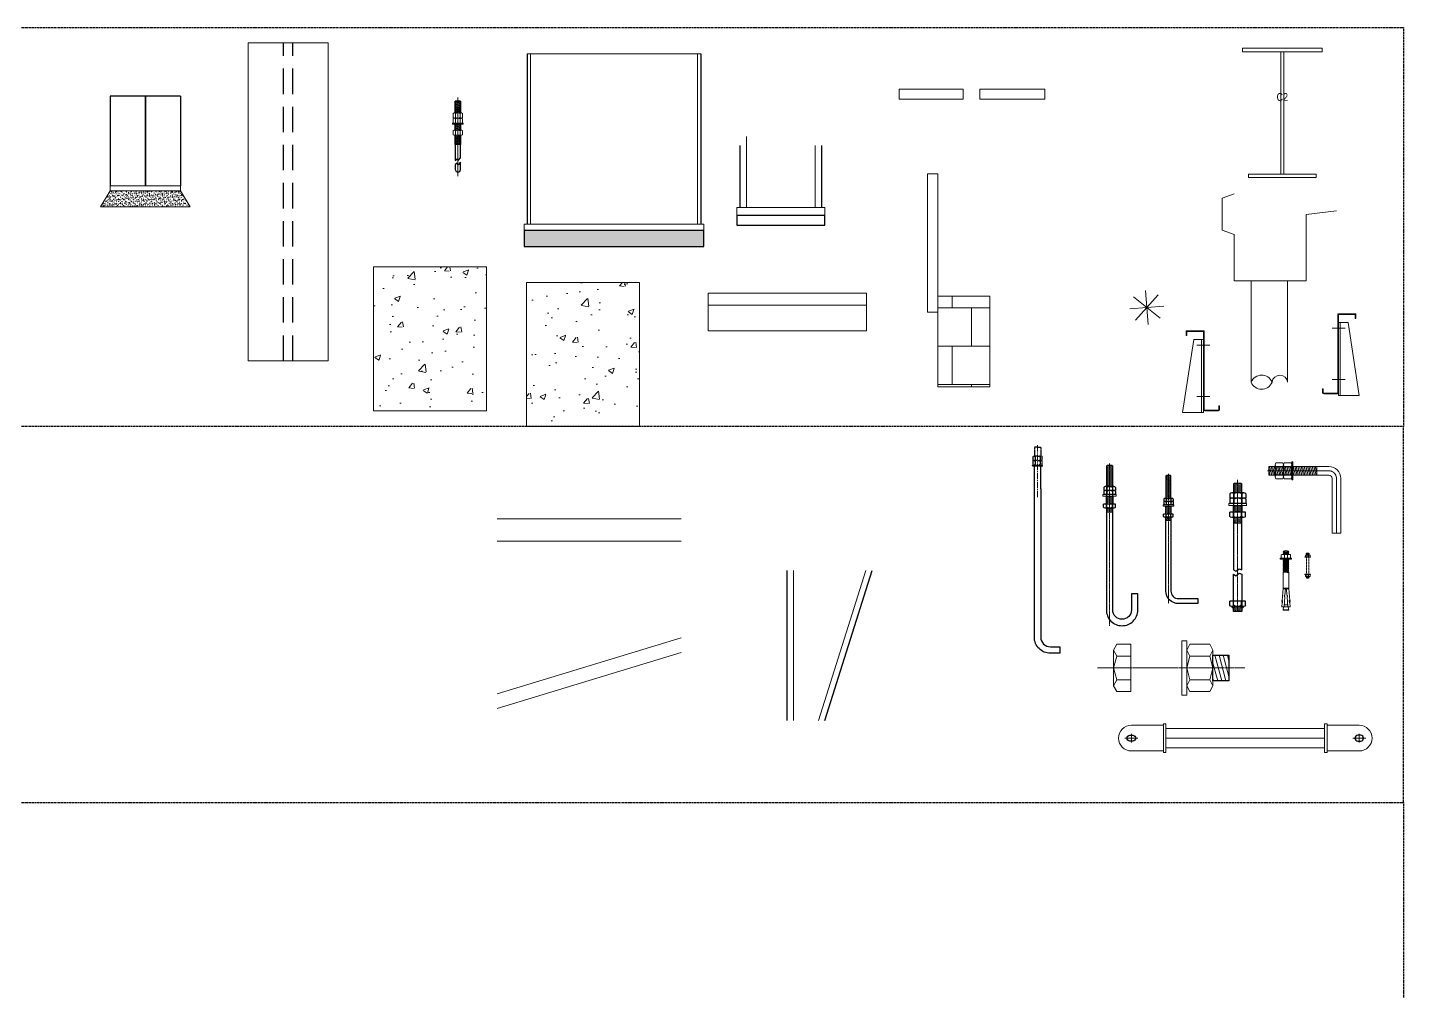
# Model space of a CAD drawing. Header units: millimetres. Extents: x -10603 to 59139, y 0 to 25238.
# Drawn here: x 49455 to 53754, y 16554 to 19565 of the extents above; entities that cross this region are included whole.
import ezdxf
from ezdxf.enums import TextEntityAlignment as Align

# ---------------------------------------------------------------- set-up
doc = ezdxf.new("R2010")
doc.units = ezdxf.units.MM
doc.set_wipeout_variables(frame=1)
for name, pattern in [('BEAM HIDEN_DBIM', [4.7625, 3.175, -1.5875]), ('CENTER', [2, 1.25, -0.25, 0.25, -0.25]), ('CENTER2', [28.575, 19.05, -3.175, 3.175, -3.175]), ('DASHDOT2_DBIM', [12.7, 6.35, -3.175, 0, -3.175]), ('HIDDEN', [0.375, 0.25, -0.125]), ('HIDDEN2', [0.1875, 0.125, -0.0625]), ('HIDDEN_DBIM', [2.3807, 1.587, -0.7937])]:
    doc.linetypes.add(name, pattern=pattern)
doc.layers.get('Defpoints').update_dxf_attribs({"color": 1})
for name, color, linetype, lineweight in [('COLUMN-BMB', 1, 'Continuous', 20), ('DCE_Beam', 2, 'BEAM HIDEN_DBIM', 25), ('DCE_Hatch', 8, 'Continuous', 13), ('DCE_net thay', 4, 'Continuous', 20), ('DCE_NetThay', 7, 'Continuous', 18), ('DCE_Plate', 150, 'Continuous', 9), ('DCE_Purlin', 2, 'Continuous', 9), ('DCE_STEEL PL', 150, 'Continuous', 9), ('DCE_Tole', 6, 'Continuous', 15), ('DCE_Truc', 8, 'DASHDOT2_DBIM', 13), ('DCE_Web', 2, 'Continuous', 20), ('DIM-BMB', 7, 'Continuous', 9), ('DIM-LAYER', 7, 'Continuous', 9), ('GRIDLINE-BMB', 251, 'CENTER', 5), ('GRIDLINE-LAYER', 251, 'CENTER', 5), ('HATCH-BMB', 8, 'Continuous', 5), ('kata_dim', 8, 'Continuous', 5), ('kata_grid', 8, 'CENTER', 5), ('kata_net manh', 8, 'Continuous', 5), ('kata_net manh_red', 1, 'Continuous', 5), ('kata_net manh_white', 7, 'Continuous', 5), ('kata_net thay_white', 7, 'Continuous', 20), ('S-Bolt', 1, 'Continuous', 9), ('STEEL PL-BMB', 150, 'Continuous', 9)]:
    doc.layers.add(name, color=color, linetype=linetype, lineweight=lineweight)
doc.layers.add('DCE_Flange', color=4, linetype='Continuous')
doc.layers.add('DCE_NetKhuat', color=8, linetype='HIDDEN_DBIM')
doc.layers.add('HATCH-LAYER', color=7, linetype='Continuous', lineweight=5, true_color=0x5c5c5c)
doc.styles.add('Dce_Text', font='arial.ttf', dxfattribs={"width": 0.8})
doc.styles.get("Standard").update_dxf_attribs({"font": 'arial.ttf'})
pattern_1 = [(50, (-266446.12, -1804417.96), (182.184669, -15.939086), [19.05, -209.55]), (355, (-266446.12, -1804417.96), (-35.243421, 191.056845), [15.24, -167.640584]), (100.451445, (-266430.94, -1804419.3), (146.941247, 175.117752), [16.190009, -178.090245]), (46.1842, (-266446.12, -1804367.16), (271.07904, -42.042328), [28.575, -314.325]), (96.635558, (-266423.53, -1804370.67), (237.404134, 247.426125), [24.285023, -267.13561]), (351.184151, (-266446.12, -1804367.16), (237.404134, 247.426125), [22.859967, -251.45973]), (21, (-266420.72, -1804379.86), (151.614391, -102.265198), [19.05, -209.55]), (326, (-266420.72, -1804379.86), (61.802028, 184.187966), [15.24, -167.64]), (71.451445, (-266408.08, -1804388.39), (213.41642, 81.922769), [16.190009, -178.089938]), (37.5, (-266446.12, -1804417.965), (3.0886033, 84.5550389), [0, -165.608, 0, -170.18, 0, -168.275]), (7.5, (-266446.12, -1804417.965), (66.8196625, 100.180575), [0, -97.028, 0, -161.798, 0, -64.135]), (327.5, (-266502.76, -1804417.965), (135.5905952, -5.728744), [0, -63.5, 0, -198.12, 0, -262.89]), (317.5, (-266528.16, -1804417.96), (148.129181, 25.426491), [0, -82.55, 0, -131.572, 0, -186.69])]
pattern_2 = [(195, (-2.956, 0), (7.7646, -28.9778), [])]
pattern_3 = [(195, (-2000.814, -2e-13), (7.76457, -28.97777), [])]

# ---------------------------------------------------------------- blocks, each defined once
blk = doc.blocks.new('*U119')
at = {"layer": 'HATCH-BMB'}
h = blk.add_hatch(dxfattribs=at)
h.set_pattern_fill('AR-SAND', color=256, scale=5)
h.set_pattern_definition([(37.5, (-134, 20), (-0.31497, 9.63412), [0, -7.6, 0, -8.5, 0, -8.125]), (7.5, (-134, 20), (8.8489, 14.11073), [0, -4.1, 0, -6.85, 0, -2.625]), (327.5, (-140.15, 20), (15.57071, 0.0283), [0, -2.5, 0, -9, 0, -11.75]), (317.5, (-140.15, 20), (15.03063, 4.38838), [0, -1.25, 0, -5.9, 0, -6.75])])
h.paths.add_polyline_path([(-281, 50), (-281, 0), (281, 0), (281, 50)])
blk.add_lwpolyline([(-281, 50), (-281, 0), (281, 0), (281, 50)], close=True)
at = {"layer": 'DCE_Flange'}
for p, q in [((-271, 601.2), (-271, 70)), ((271, 601.2), (271, 70))]:
    blk.add_line(p, q, dxfattribs=at)
at = {"layer": 'DCE_Plate'}
blk.add_lwpolyline([(-281, 70), (281, 70), (281, 50), (-281, 50)], close=True, dxfattribs=at)
at = {"layer": 'DCE_Web', "ltscale": 1000}
for p, q in [((-261, 601.2), (-261, 70)), ((261, 601.2), (261, 70))]:
    blk.add_line(p, q, dxfattribs=at)
at = {"layer": 'GRIDLINE-BMB', "color": 3, "linetype": 'CENTER2', "ltscale": 1500, "transparency": 33554610}
blk.add_line((-271, 601.2), (271, 601.2), dxfattribs=at)
blk = doc.blocks.new('*U117')
at = {"layer": 'DCE_Flange'}
for p, q in [((0, 0), (0, 468.5)), ((117.9, 0), (265.7, 468.5))]:
    blk.add_line(p, q, dxfattribs=at)
at = {"layer": 'DCE_Web'}
for p, q in [((20, 0), (20, 468.5)), ((97.9, 0), (245.7, 468.5))]:
    blk.add_line(p, q, dxfattribs=at)
blk = doc.blocks.new('*U87')
at = {"layer": 'DCE_NetThay'}
for p, q in [((-172, -206.6), (-172, -523.6)), ((-58, -206.6), (-58, -523.6))]:
    blk.add_line(p, q, dxfattribs=at)
blk.add_lwpolyline([(-225, 64.7), (-262.2, 51.1), (-262.2, -48.5), (-225, -62.1), (-225, -206.6), (0, -206.6), (0, 0), (94.6, 11.2)], dxfattribs=at)
for centre, radius, start, end in [((-139.1, -537.1), 35.5, 23.2577, 157.6171), ((-82.3, -526.5), 24.5, 6.9535, 171.8652), ((-139.1, -510), 35.5, 202.3829, 336.7423)]:
    blk.add_arc(centre, radius, start, end, dxfattribs=at)
blk = doc.blocks.new('*U120')
blk.add_lwpolyline([(-137.6, 30), (-137.6, 0), (137.6, 0), (137.6, 30)], close=True)
at = {"layer": 'DCE_Flange'}
for p, q in [((-127.6, 249.5), (-127.6, 55)), ((127.6, 249.5), (127.6, 55))]:
    blk.add_line(p, q, dxfattribs=at)
at = {"layer": 'DCE_Plate'}
blk.add_lwpolyline([(-137.6, 55), (137.6, 55), (137.6, 30), (-137.6, 30)], close=True, dxfattribs=at)
at = {"layer": 'DCE_Web', "ltscale": 1000}
for p, q in [((-107.4, 277), (-107.4, 55)), ((107.4, 249.5), (107.4, 55))]:
    blk.add_line(p, q, dxfattribs=at)
blk = doc.blocks.new('*U94')
at = {"layer": 'DCE_NetKhuat', "color": 7, "ltscale": 50}
for p, q in [((-14.5, 0), (-14.5, 992.8)), ((14.5, 0), (14.5, 992.8))]:
    blk.add_line(p, q, dxfattribs=at)
at = {"layer": 'DCE_NetThay', "color": 4}
blk.add_lwpolyline([(-125, 0), (125, 0), (125, 992.8), (-125, 992.8)], close=True, dxfattribs=at)
blk = doc.blocks.new('*U103')
at = {"layer": 'HATCH-BMB', "true_color": 0x262626}
h = blk.add_hatch(dxfattribs=at)
h.set_pattern_fill('AR-SAND', color=250, scale=5)
h.set_pattern_definition([(37.5, (-134.014, 20), (-0.31497, 9.63412), [0, -7.6, 0, -8.5, 0, -8.125]), (7.5, (-134.014, 20), (8.8489, 14.11073), [0, -4.1, 0, -6.85, 0, -2.625]), (327.5, (-140.164, 20), (15.5707, 0.0283), [0, -2.5, 0, -9, 0, -11.75]), (317.5, (-140.164, 20), (15.03063, 4.3884), [0, -1.25, 0, -5.9, 0, -6.75])])
h.paths.add_polyline_path([(-110, 50), (-140, 0), (140, 0), (110, 50)])
blk.add_lwpolyline([(-110, 50), (-140, 0), (140, 0), (110, 50)], close=True)
at = {"layer": 'DCE_Flange'}
for p, q in [((-110, 345.6), (-110, 66)), ((110, 345.6), (-110, 345.6)), ((110, 345.6), (110, 66))]:
    blk.add_line(p, q, dxfattribs=at)
at = {"layer": 'DCE_Plate'}
blk.add_lwpolyline([(-110, 66), (110, 66), (110, 50), (-110, 50)], close=True, dxfattribs=at)
at = {"layer": 'HATCH-BMB', "linetype": 'HIDDEN', "ltscale": 200, "const_width": 5}
blk.add_lwpolyline([(0, 66), (0, 345.6)], dxfattribs=at)
blk = doc.blocks.new('Dce_giangxago')
at = {"layer": 'kata_net manh_red'}
for p, q in [((6.3, -74), (-6.3, 74)), ((-74, -6.3), (74, 6.3)), ((58.1, -46.2), (-58.1, 46.2)), ((50.2, 54.7), (-50.2, -54.7))]:
    blk.add_line(p, q, dxfattribs=at)
blk = doc.blocks.new('*U122')
at = {"layer": 'DCE_NetThay', "color": 5}
blk.add_lwpolyline([(-247.7, 80.1), (247.7, 80.1), (247.7, 118), (-247.7, 118)], close=True, dxfattribs=at)
at = {"layer": 'DCE_NetThay'}
blk.add_lwpolyline([(-247.7, 0), (247.7, 0), (247.7, 80.1), (-247.7, 80.1)], close=True, dxfattribs=at)
blk = doc.blocks.new('*U124')
at = {"layer": 'kata_net manh'}
h = blk.add_hatch(dxfattribs=at)
h.set_pattern_fill('AR-B88', color=256, scale=15)
h.set_pattern_definition([(0, (-799176.26, 946049.17), (0, 120), []), (90, (-799176.264, 946049.17), (-60, 120), [120, -120])])
h.paths.add_polyline_path([(0, 0), (162.7, 0), (162.7, 282.8), (0, 282.8)])
at = {"layer": 'DCE_Tole'}
blk.add_lwpolyline([(-32, 232.8), (0, 232.8), (0, 664.5), (-32, 664.5)], close=True, dxfattribs=at)
at = {"layer": 'kata_net thay_white'}
blk.add_lwpolyline([(0, 0), (162.7, 0), (162.7, 282.8), (0, 282.8)], close=True, dxfattribs=at)
blk = doc.blocks.new('*U105')
at = {"layer": 'DCE_NetThay', "color": 4}
for p, q in [((-417.5, 0), (-417.5, 575)), ((0, 0), (175.2, 575))]:
    blk.add_line(p, q, dxfattribs=at)
at = {"layer": 'DCE_NetThay', "color": 2}
for p, q in [((-347.3, 0), (-347.3, 575)), ((-45.7, 0), (129.5, 575))]:
    blk.add_line(p, q, dxfattribs=at)
blk = doc.blocks.new('*U85')
at = {"layer": 'DIM-BMB', "linetype": 'Continuous', "lineweight": 0}
for p, q in [((-14.78, 14.4), (-11.085, 16.4)), ((-14.78, 2), (-11.085, 0)), ((-11.085, 16.4), (-7.39, 14.4)), ((-11.085, 0), (-7.39, 2)), ((-7.39, 14.4), (0, 16.4)), ((-7.39, 2), (0, 0)), ((7.39, 14.4), (0, 16.4)), ((7.39, 2), (0, 0)), ((11.085, 16.4), (7.39, 14.4)), ((11.085, 0), (7.39, 2)), ((14.78, 14.4), (11.085, 16.4)), ((14.78, 2), (11.085, 0))]:
    blk.add_line(p, q, dxfattribs=at)
for points in [[(-14.78, 2), (-14.78, 14.4)], [(-11.085, 16.4), (11.085, 16.4)], [(-7.39, 14.4), (-7.39, 2)], [(7.39, 14.4), (7.39, 2)], [(14.78, 2), (14.78, 14.4)], [(-11.085, 0), (11.085, 0)]]:
    blk.add_lwpolyline(points, dxfattribs=at)
blk = doc.blocks.new('*U95')
at = {"layer": 'DIM-BMB', "transparency": 33554539}
h = blk.add_hatch(dxfattribs=at)
h.set_pattern_fill('ANSI31', color=256, scale=20, angle=330)
h.set_pattern_definition([(15, (3844.3302, -6630.7117), (-0.6470476, 2.4148146), [])])
h.paths.add_polyline_path([(-8, 90), (8, 90), (8, -45), (-8, -45)])
for points in [[(-8, 90), (8, 90), (8, -45), (-8, -45)], [(-8, 90), (-8, -94.6), (-2.3, -89.8), (1.1, -95), (8, -87.1), (8, 90)], [(-5.7, -129), (0, -131.3), (5.7, -129), (8, -123.3), (8, -100.4), (1.1, -108.2), (-2.3, -103.1), (-8, -107.9), (-8, -123.3)]]:
    blk.add_lwpolyline(points, close=True)
blk.add_wipeout([(-11.1, -16.4), (11.1, -16.4), (14.8, -14.4), (14.8, -2), (11.1, 0), (-11.1, 0), (-14.8, -2), (-14.8, -14.4)])
blk.add_wipeout([(-17, 18), (17, 18), (17, 21.1), (11.1, 21.1), (14.8, 23.1), (14.8, 35.5), (11.1, 37.5), (14.8, 39.5), (14.8, 51.9), (11.1, 53.9), (-11.1, 53.9), (-14.8, 51.9), (-14.8, 39.5), (-11.1, 37.5), (-14.8, 35.5), (-14.8, 23.1), (-11.1, 21.1), (-17, 21.1)])
at = {"layer": 'DIM-BMB', "linetype": 'Continuous', "lineweight": 0}
blk.add_lwpolyline([(-17, 18), (17, 18), (17, 21.1), (-17, 21.1)], close=True, dxfattribs=at)
at = {"layer": 'GRIDLINE-BMB', "linetype": 'CENTER'}
blk.add_line((0, -143.8), (0, 101.5), dxfattribs=at)
at = {"layer": 'DIM-BMB', "color": 6}
for p in [(0, 37.5), (0, 21.1)]:
    blk.add_blockref('*U85', p, dxfattribs=at)
at = {"layer": 'DIM-BMB', "color": 6, "xscale": -1, "rotation": 180}
blk.add_blockref('*U85', (0, 0), dxfattribs=at)
blk = doc.blocks.new('*U115')
at = {"layer": 'DCE_Hatch'}
h = blk.add_hatch(dxfattribs=at)
h.set_pattern_fill('AR-CONC', color=0)
h.set_pattern_definition(pattern_1)
h.paths.add_polyline_path([(176.5, 450), (176.5, 0), (-176.5, 0), (-176.5, 450)])
at = {"color": 6}
blk.add_lwpolyline([(176.5, 450), (176.5, 0), (-176.5, 0), (-176.5, 450)], close=True, dxfattribs=at)
blk = doc.blocks.new('*U113')
at = {"layer": 'DCE_Hatch'}
h = blk.add_hatch(dxfattribs=at)
h.set_pattern_fill('AR-CONC', color=0)
h.set_pattern_definition(pattern_1)
h.paths.add_polyline_path([(176.5, 450), (176.5, 0), (-176.5, 0), (-176.5, 450)])
at = {"color": 8}
blk.add_lwpolyline([(176.5, 450), (176.5, 0), (-176.5, 0), (-176.5, 450)], close=True, dxfattribs=at)
blk = doc.blocks.new('*U100')
at = {"layer": 'DCE_Tole', "color": 0}
blk.add_lwpolyline([(-100, 0), (100, 0), (100, 32), (-100, 32)], close=True, dxfattribs=at)
blk = doc.blocks.new('*U101')
at = {"layer": 'DCE_Tole', "color": 0}
blk.add_lwpolyline([(0, 0), (203.5, 0), (203.5, 32), (0, 32)], close=True, dxfattribs=at)
blk = doc.blocks.new('Dce_BracingPipe1')
for points in [[(4.5, -9), (-4.5, -9, -1), (-4.5, 9), (4.5, 9, -1)], [(707.4, -9), (716.4, -9, 1), (716.4, 9), (707.4, 9, 1)]]:
    blk.add_lwpolyline(points, format="xyb", close=True)
at = {"layer": 'DCE_STEEL PL'}
for points in [[(108, -45), (100, -45), (100, 45), (108, 45)], [(603.9, -45), (611.9, -45), (611.9, 45), (603.9, 45)], [(108, -30), (603.9, -30), (603.9, 30), (108, 30)]]:
    blk.add_lwpolyline(points, close=True, dxfattribs=at)
for points in [[(0, 40), (100, 40), (100, -40), (0, -40)], [(711.9, 40), (611.9, 40), (611.9, -40), (711.9, -40)]]:
    blk.add_lwpolyline(points, dxfattribs=at)
for centre, start, end in [((0, 0), 90, 270), ((711.9, 0), 270, 90)]:
    blk.add_arc(centre, 40, start, end, dxfattribs=at)
at = {"layer": 'GRIDLINE-BMB', "ltscale": 500}
blk.add_lwpolyline([(108, 0), (603.9, 0)], dxfattribs=at)
at = {"layer": 'HATCH-BMB'}
for points in [[(20.2, 0), (-20.2, 0)], [(0, 13.5), (0, -13.5)], [(691.6, 0), (732.1, 0)], [(711.9, 13.5), (711.9, -13.5)]]:
    blk.add_lwpolyline(points, dxfattribs=at)
blk = doc.blocks.new('*U172')
at = {"layer": 'DCE_Purlin'}
blk.add_lwpolyline([(0, 4), (0, 4, -0.414214), (-4, 0), (-46, 0, -0.414214), (-50, 4), (-50, 15), (-48, 15), (-48, 4, 0.414214), (-46, 2), (-4, 2, 0.414214), (-2, 4), (-2, 248, -0.414214), (0, 250), (52, 250, -0.414214), (54, 248), (54, 235), (52, 235), (52, 246, 0.414214), (50, 248), (2, 248, 0.414214), (0, 246), (0, 4)], format="xyb", dxfattribs=at)
at = {"layer": 'DCE_Purlin', "color": 150}
blk.add_lwpolyline([(0, 222.5), (30, 222.5), (65, -5), (0, -5)], close=True, dxfattribs=at)
blk.add_lwpolyline([(5.6, 222.5), (5.6, -5)], dxfattribs=at)
at = {"layer": 'DCE_Purlin', "color": 8, "linetype": 'CENTER2', "ltscale": 10}
for points in [[(-20, 205), (20.6, 205)], [(-19.9, 45), (20.6, 45)]]:
    blk.add_lwpolyline(points, dxfattribs=at)
blk = doc.blocks.new('*U173')
at = {"layer": 'DCE_Purlin', "color": 150}
blk.add_lwpolyline([(0, 222.5), (-30, 222.5), (-65, -5), (0, -5)], close=True, dxfattribs=at)
at = {"layer": 'DCE_Purlin'}
blk.add_lwpolyline([(0, 4), (0, 4, 0.414214), (4, 0), (46, 0, 0.414214), (50, 4), (50, 15), (48, 15), (48, 4, -0.414214), (46, 2), (4, 2, -0.414214), (2, 4), (2, 248, 0.414214), (0, 250), (-52, 250, 0.414214), (-54, 248), (-54, 235), (-52, 235), (-52, 246, -0.414214), (-50, 248), (-2, 248, -0.414214), (0, 246), (0, 4)], format="xyb", dxfattribs=at)
at = {"layer": 'DCE_Purlin', "color": 150}
blk.add_lwpolyline([(-5.6, 222.5), (-5.6, -5)], dxfattribs=at)
at = {"layer": 'DCE_Purlin', "color": 8, "linetype": 'CENTER2', "ltscale": 10}
for points in [[(20, 205), (-20.6, 205)], [(19.9, 45), (-20.6, 45)]]:
    blk.add_lwpolyline(points, dxfattribs=at)
blk = doc.blocks.new('*U176')
at = {"layer": 'COLUMN-BMB', "color": 0, "linetype": 'ByBlock', "ltscale": 500}
for points in [[(-124, 190), (124, 190), (124, 202), (-124, 202)], [(-5, -192), (5, -192), (5, 190), (-5, 190)], [(106, -192), (-106, -192), (-106, -202), (106, -202)]]:
    blk.add_lwpolyline(points, close=True, dxfattribs=at)
at = {"style": 'Dce_Text', "width": 0.8, "flags": 1}
for tag, p in [('HVat', (-123.4, 200.8)), ('L', (-122.4, 200.7))]:
    blk.add_attdef(tag, p, '', height=0.25, dxfattribs=at)
at = {"style": 'Dce_Text', "width": 0.8}
blk.add_attdef('TENCOT', text='', height=25, dxfattribs=at).set_placement((0, 49.1), align=Align.MIDDLE_CENTER)
blk = doc.blocks.new('*U231')
h = blk.add_hatch(color=256)
h.dxf.hatch_style = 1
h.paths.add_polyline_path([(-135, -2943), (-174, -2943, 0.891969), (-135, -2982)])
h = blk.add_hatch(color=256)
h.dxf.hatch_style = 1
h.paths.add_polyline_path([(135, -2943), (174, -2943, -0.891969), (135, -2982)])
at = {"layer": 'HATCH-LAYER'}
h = blk.add_hatch(dxfattribs=at)
h.set_pattern_fill('ANSI31', color=256, scale=240, angle=150)
h.set_pattern_definition([(195, (-6582.75, -340), (7.76457, -28.97777), [])])
h.paths.add_polyline_path([(135, 881), (103, 900), (-103, 900), (-135, 881), (-135, 610), (135, 610)])
h = blk.add_hatch(dxfattribs=at)
h.set_pattern_fill('ANSI31', color=256, scale=240, angle=150)
h.set_pattern_definition([(195, (-6582.75, -40), (7.76457, -28.97777), [])])
h.paths.add_polyline_path([(-135, 210), (135, 210), (135, 0), (-135, 0)])
h = blk.add_hatch(dxfattribs=at)
h.set_pattern_fill('ANSI31', color=256, scale=240, angle=150)
h.set_pattern_definition([(195, (-2e-05, 0), (7.7646, -28.9778), [])])
h.paths.add_polyline_path([(-135, -169), (135, -169), (135, -340), (-135, -340)])
h = blk.add_hatch(dxfattribs=at)
h.set_pattern_fill('ANSI31', color=256, scale=240, angle=150)
h.set_pattern_definition([(195, (-6582.75, 530.978), (7.76457, -28.97777), [])])
h.paths.add_polyline_path([(135, -2943), (0, -2943), (0, -3100), (135, -3100)])
h.paths.add_polyline_path([(0, -2943), (-135, -2943), (-135, -3100), (0, -3100)])
at = {"ltscale": 5}
for p, q in [((-244, 574), (-244, 441)), ((255, 441), (-244, 441)), ((193, 610), (-182, 610)), ((193, 441), (-182, 441)), ((-119, 574), (-119, 441)), ((130, 574), (130, 441)), ((255, 574), (255, 441)), ((249, 0), (-249, 0)), ((-249, -133), (-249, 0)), ((-244, 405), (-244, 272)), ((255, 272), (-244, 272)), ((-125, -133), (-125, 0)), ((-119, 405), (-119, 272)), ((125, -133), (125, 0)), ((130, 405), (130, 272)), ((249, -133), (249, 0)), ((255, 405), (255, 272)), ((187, -169), (-187, -169)), ((249, -2774), (-249, -2774)), ((-249, -2907), (-249, -2774)), ((187, -2943), (-187, -2943)), ((-125, -2907), (-125, -2774)), ((125, -2907), (125, -2774)), ((249, -2907), (249, -2774))]:
    blk.add_line(p, q, dxfattribs=at)
for points in [[(135, -1796), (135, 881), (103, 900), (-103, 900), (-135, 881), (-135, -1796), (-52, -1845), (47, -1771)], [(-135, -2943), (135, -2943), (135, -3100), (-135, -3100)]]:
    blk.add_lwpolyline(points, close=True)
for points in [[(255, 574, 0.57735), (130, 574, 0.288675), (-119, 574, 0.57735), (-244, 574)], [(255, 405, 0.57735), (130, 405, 0.288675), (-119, 405, 0.57735), (-244, 405)], [(249, -133, -0.57735), (125, -133, -0.288675), (-125, -133, -0.57735), (-249, -133)], [(249, -2907, -0.57735), (125, -2907, -0.288675), (-125, -2907, -0.57735), (-249, -2907)]]:
    blk.add_lwpolyline(points, format="xyb", dxfattribs=at)
blk.add_lwpolyline([(-135, -3100), (-135, -1932), (-52, -1982), (47, -1907), (135, -1932), (135, -3100)])
for centre, start, end in [((-152, -2961), 141.536, 308.464), ((152, -2961), 231.536, 38.464)]:
    blk.add_arc(centre, 27.9, start, end)
at = {"layer": 'Defpoints'}
blk.add_lwpolyline([(-135, 210), (135, 210), (135, 0), (-135, 0)], close=True, dxfattribs=at)
at = {"layer": 'DIM-LAYER'}
blk.add_lwpolyline([(278, 272), (278, 210), (-278, 210), (-278, 272)], close=True, dxfattribs=at)
at = {"layer": 'GRIDLINE-LAYER', "ltscale": 8}
blk.add_line((0, 1011), (0, -3100), dxfattribs=at)
at = {"layer": 'HATCH-LAYER'}
for points in [[(135, 881), (103, 900), (-103, 900), (-135, 881), (-135, 610), (135, 610), (135, 881)], [(-135, -169), (135, -169), (135, -340), (-135, -340)]]:
    blk.add_lwpolyline(points, close=True, dxfattribs=at)
at = {"style": 'Dce_Text', "width": 0.8, "flags": 1}
blk.add_attdef('SL', (289, 581), '', height=50, dxfattribs=at)
blk = doc.blocks.new('*U230')
at = {"layer": 'HATCH-LAYER'}
h = blk.add_hatch(dxfattribs=at)
h.set_pattern_fill('ANSI31', color=256, scale=240, angle=150)
h.set_pattern_definition(pattern_2)
h.paths.add_polyline_path([(-80, 1189), (-61, 1200), (61, 1200), (80, 1189), (80, 487), (-80, 487)])
h = blk.add_hatch(dxfattribs=at)
h.set_pattern_fill('ANSI31', color=256, scale=240, angle=150)
h.set_pattern_definition(pattern_2)
h.paths.add_polyline_path([(80, 250), (-80, 250), (-80, 0), (80, 0)])
h = blk.add_hatch(dxfattribs=at)
h.set_pattern_fill('ANSI31', color=256, scale=200, angle=150)
h.set_pattern_definition([(195, (-3618.394, -657.889), (6.47048, -24.14815), [])])
h.paths.add_polyline_path([(-80, -100), (0, -100), (0, -201), (-80, -201)])
h.paths.add_polyline_path([(0, -100), (80, -100), (80, -201), (0, -201)])
at = {"ltscale": 5}
for p, q in [((-151, 466), (-151, 387)), ((-114, 487), (108, 487)), ((-77, 466), (-77, 387)), ((71, 466), (71, 387)), ((145, 466), (145, 387)), ((-151, 387), (145, 387)), ((-151, 366), (-151, 287)), ((-151, 287), (145, 287)), ((-148, 0), (148, 0)), ((-148, -79), (-148, 0)), ((-114, 387), (108, 387)), ((-77, 366), (-77, 287)), ((-74, -79), (-74, 0)), ((71, 366), (71, 287)), ((145, 366), (145, 287)), ((-111, -100), (111, -100)), ((74, -79), (74, 0)), ((148, -79), (148, 0))]:
    blk.add_line(p, q, dxfattribs=at)
blk.add_lwpolyline([(-80, 1189), (-61, 1200), (61, 1200), (80, 1189), (80, 487), (-80, 487), (-80, 1189)], close=True)
for points in [[(-151, 466, -0.57735), (-77, 466, -0.288675), (71, 466, -0.57735), (145, 466)], [(-151, 366, -0.57735), (-77, 366, -0.288675), (71, 366, -0.57735), (145, 366)], [(-148, -79, 0.57735), (-74, -79, 0.288675), (74, -79, 0.57735), (148, -79)]]:
    blk.add_lwpolyline(points, format="xyb", dxfattribs=at)
blk.add_lwpolyline([(-80, -100), (-80, -2408, -0.415609), (-315, -2642), (-920, -2639), (-920, -2794), (-316, -2798, 0.416126), (80, -2404), (80, -100)], format="xyb")
at = {"layer": 'Defpoints', "color": 7}
blk.add_lwpolyline([(80, 250), (-80, 250), (-80, 0), (80, 0)], close=True, dxfattribs=at)
at = {"layer": 'DIM-LAYER'}
blk.add_lwpolyline([(-165, 287), (-165, 250), (165, 250), (165, 287)], close=True, dxfattribs=at)
at = {"layer": 'GRIDLINE-LAYER', "ltscale": 8}
blk.add_line((0, 1254), (-1, -2800), dxfattribs=at)
at = {"layer": 'HATCH-LAYER'}
blk.add_lwpolyline([(80, -100), (-80, -100), (-80, -201), (80, -201)], close=True, dxfattribs=at)
at = {"style": 'Dce_Text', "width": 0.8, "flags": 1}
blk.add_attdef('SL', (441, 105), '', height=50, dxfattribs=at)
blk = doc.blocks.new('*U69')
at = {"layer": 'kata_net manh_white', "linetype": 'Continuous', "lineweight": 0}
for p, q in [((-14.78, 14.4), (-11.085, 16.4)), ((-11.085, 16.4), (-7.39, 14.4)), ((-7.39, 14.4), (0, 16.4)), ((7.39, 14.4), (0, 16.4)), ((11.085, 16.4), (7.39, 14.4)), ((14.78, 14.4), (11.085, 16.4)), ((-14.78, 2), (-11.085, 0)), ((-11.085, 0), (-7.39, 2)), ((-7.39, 2), (0, 0)), ((7.39, 2), (0, 0)), ((11.085, 0), (7.39, 2)), ((14.78, 2), (11.085, 0))]:
    blk.add_line(p, q, dxfattribs=at)
for points in [[(-14.78, 2), (-14.78, 14.4)], [(-11.085, 16.4), (11.085, 16.4)], [(-7.39, 14.4), (-7.39, 2)], [(7.39, 14.4), (7.39, 2)], [(14.78, 2), (14.78, 14.4)], [(-11.085, 0), (11.085, 0)]]:
    blk.add_lwpolyline(points, dxfattribs=at)
blk = doc.blocks.new('*U73')
at = {"layer": 'kata_net manh_white', "linetype": 'Continuous', "lineweight": 0}
for p, q in [((-14.78, 8.75), (-11.085, 10.75)), ((-14.78, 0), (-14.78, 8.75)), ((-11.085, 10.75), (-7.39, 8.75)), ((-7.39, 8.75), (0, 10.75)), ((7.39, 8.75), (0, 10.75)), ((11.085, 10.75), (7.39, 8.75)), ((14.78, 8.75), (11.085, 10.75)), ((14.78, 0), (14.78, 8.75))]:
    blk.add_line(p, q, dxfattribs=at)
for points in [[(-11.085, 10.75), (11.085, 10.75)], [(-7.39, 8.75), (-7.39, 0)], [(7.39, 8.75), (7.39, 0)], [(-14.78, 0), (14.78, 0)]]:
    blk.add_lwpolyline(points, dxfattribs=at)
blk = doc.blocks.new('*U228')
at = {"layer": 'HATCH-BMB'}
h = blk.add_hatch(dxfattribs=at)
h.set_pattern_fill('ANSI31', color=256, scale=20, angle=330)
h.set_pattern_definition([(15, (-25929.7196, 12860.24), (-0.64704761, 2.41481457), [])])
h.paths.add_polyline_path([(8, -61.37), (-8, -61.37), (-8, -51.37), (8, -51.37)])
blk.add_lwpolyline([(8, -61.37), (-8, -61.37), (-8, -51.37), (8, -51.37)], close=True)
at = {"layer": 'DIM-BMB', "linetype": 'Continuous', "lineweight": 0}
blk.add_lwpolyline([(-17, -31.87), (17, -31.87), (17, -34.97), (-17, -34.97)], close=True, dxfattribs=at)
at = {"layer": 'kata_grid', "linetype": 'CENTER2'}
for p, q in [((0, 20.75), (0, -71.37)), ((0, 17.95), (0, -66.87))]:
    blk.add_line(p, q, dxfattribs=at)
at = {"layer": 'HATCH-BMB', "color": 6}
blk.add_blockref('*U73', (0, 0), dxfattribs=at)
at = {"layer": 'HATCH-BMB', "color": 6, "xscale": -1, "rotation": 180}
blk.add_blockref('*U69', (0, -34.97), dxfattribs=at)
at = {"style": 'Dce_Text', "width": 0.8, "flags": 1}
blk.add_attdef('SL', text='', height=2.5, dxfattribs=at).set_placement((2.57, 13.05), align=Align.MIDDLE_CENTER)
blk = doc.blocks.new('M1')
for p, q in [((-1.12, 0.15), (1.12, 0.15)), ((-1.12, 0.15), (-1.12, 0)), ((-1.12, 0), (1.12, 0)), ((-0.9, 0.8), (-0.83, 0.9)), ((-0.9, 0.8), (-0.9, 0.25)), ((-0.9, 0.25), (-0.83, 0.15)), ((-0.83, 0.9), (0.83, 0.9)), ((-0.55, 1.4), (0.55, 1.4)), ((-0.55, 1.4), (-0.44, 1.3)), ((-0.55, 1.2), (-0.44, 1.3)), ((-0.55, 1.2), (-0.44, 1.1)), ((-0.55, 1.2), (0.55, 1.2)), ((-0.55, 1), (-0.44, 1.1)), ((-0.55, 1), (-0.44, 0.9)), ((-0.55, 1), (0.55, 1)), ((-0.3, 0.8), (-0.3, 0.25)), ((0.3, 0.8), (0.3, 0.25)), ((0.55, 1.4), (0.44, 1.3)), ((0.44, 1.3), (0.55, 1.2)), ((0.55, 1.2), (0.44, 1.1)), ((0.44, 1.1), (0.55, 1)), ((0.55, 1), (0.44, 0.9)), ((0.9, 0.8), (0.83, 0.9)), ((0.9, 0.25), (0.83, 0.15)), ((0.9, 0.8), (0.9, 0.25)), ((1.12, 0.15), (1.12, 0))]:
    blk.add_line(p, q)
at = {"ltscale": 0.75}
blk.add_line((-0.44, 1.1), (0.44, 1.1), dxfattribs=at)
for points in [[(-0.9, 0.8, -0.325), (-0.3, 0.8, -0.325), (0.3, 0.8, -0.325), (0.9, 0.8, -0.325)], [(-0.9, 0.25, 0.325), (-0.3, 0.25, 0.325), (0.3, 0.25, 0.325), (0.9, 0.25, 0.325)]]:
    blk.add_lwpolyline(points, format="xyb")
for centre, radius, start, end in [((0, 0.86), 0.774, 44.3223, 135.6777), ((0, 30.96), 29.67, 269.1439, 270.8561), ((-0.34, 4.88), 3.98, 268.4903, 271.5097), ((-0.46, 4.78), 3.98, 283.026, 283.1135)]:
    blk.add_arc(centre, radius, start, end)
blk = doc.blocks.new('*U234')
at = {"linetype": 'HIDDEN'}
for p, q in [((-4, -42.6), (-4, 10)), ((4, -42.6), (4, 10))]:
    blk.add_line(p, q, dxfattribs=at)
at = {"layer": 'S-Bolt', "xscale": -8, "yscale": 8, "zscale": 8}
blk.add_blockref('M1', (0, 10), dxfattribs=at)
at = {"layer": 'S-Bolt', "xscale": -8, "yscale": 8, "zscale": 8, "rotation": 180.0000000000456}
blk.add_blockref('M1', (0, -42.6), dxfattribs=at)
at = {"style": 'Dce_Text', "width": 0.8, "flags": 1}
blk.add_attdef('SL', (1, 1.3), '', height=0.25, dxfattribs=at)
blk = doc.blocks.new('*U233')
at = {"layer": 'S-Bolt', "color": 8, "lineweight": -2}
for p, q in [((-8.9, 0), (-7.5, -1.2)), ((-7.5, -1.2), (-8.9, -2.5)), ((-8.9, -2.5), (-7.5, -3.8)), ((-7.5, -3.8), (-8.9, -5.1)), ((-8.9, -5.1), (-7.5, -6.3)), ((-7.5, -6.3), (-8.9, -7.6)), ((-8.9, -7.6), (-7.5, -8.8)), ((-7.5, -8.8), (-8.9, -10.1)), ((-8.9, -10.1), (-7.5, -11.3)), ((-7.5, -11.3), (-8.9, -12.6)), ((-8.9, -12.6), (-7.5, -13.9)), ((-7.5, -13.9), (-8.9, -15.2)), ((-8.9, -15.2), (-7.5, -16.4)), ((-7.5, -16.4), (-8.9, -17.7)), ((-8.9, -17.7), (-7.5, -18.9)), ((-7.5, -18.9), (-8.9, -20.2)), ((-8.9, -20.2), (-7.5, -21.4)), ((-7.5, -21.4), (-8.9, -22.7)), ((-8.9, -22.7), (-7.5, -24)), ((-7.5, -24), (-8.9, -25.3)), ((-8.9, -25.3), (-7.5, -26.5)), ((-7.5, -26.5), (-8.9, -27.8)), ((-8.9, -27.8), (-7.5, -29)), ((-7.5, -29), (-8.9, -30.3)), ((-8.9, -30.3), (-7.5, -31.5)), ((-7.5, -31.5), (-8.9, -32.8)), ((-8.9, -32.8), (-7.5, -34.1)), ((-7.5, -34.1), (-8.9, -35.4)), ((-8.9, -35.4), (-7.5, -36.6)), ((-7.5, -36.6), (-8.9, -37.9)), ((-8.9, -37.9), (-7.5, -39.1)), ((-7.5, -39.1), (-8.9, -40.4)), ((-8.9, -40.4), (-7.5, -41.6)), ((8.9, 0), (7.5, -1.2)), ((7.5, -1.2), (8.9, -2.5)), ((8.9, -2.5), (7.5, -3.8)), ((7.5, -3.8), (8.9, -5.1)), ((8.9, -5.1), (7.5, -6.3)), ((7.5, -6.3), (8.9, -7.6)), ((8.9, -7.6), (7.5, -8.8)), ((7.5, -8.8), (8.9, -10.1)), ((8.9, -10.1), (7.5, -11.3)), ((7.5, -11.3), (8.9, -12.6)), ((8.9, -12.6), (7.5, -13.9)), ((7.5, -13.9), (8.9, -15.2)), ((8.9, -15.2), (7.5, -16.4)), ((7.5, -16.4), (8.9, -17.7)), ((8.9, -17.7), (7.5, -18.9)), ((7.5, -18.9), (8.9, -20.2)), ((8.9, -20.2), (7.5, -21.4)), ((7.5, -21.4), (8.9, -22.7)), ((8.9, -22.7), (7.5, -24)), ((7.5, -24), (8.9, -25.3)), ((8.9, -25.3), (7.5, -26.5)), ((7.5, -26.5), (8.9, -27.8)), ((8.9, -27.8), (7.5, -29)), ((7.5, -29), (8.9, -30.3)), ((8.9, -30.3), (7.5, -31.5)), ((7.5, -31.5), (8.9, -32.8)), ((8.9, -32.8), (7.5, -34.1)), ((7.5, -34.1), (8.9, -35.4)), ((8.9, -35.4), (7.5, -36.6)), ((7.5, -36.6), (8.9, -37.9)), ((8.9, -37.9), (7.5, -39.1)), ((7.5, -39.1), (8.9, -40.4)), ((8.9, -40.4), (7.5, -41.6))]:
    blk.add_line(p, q, dxfattribs=at)
at = {"layer": 'S-Bolt'}
for p, q in [((-8.9, -92), (-8.9, -41.6)), ((-8.9, -41.6), (8.9, -41.6)), ((8.9, -92), (8.9, -41.6)), ((-8.8, -92), (-11.7, -130)), ((-8.9, -91.4), (8.9, -91.4)), ((-8.9, -92), (8.9, -92)), ((-8.9, -92.7), (8.9, -92.7)), ((-8.8, -92), (8.8, -92)), ((8.8, -92), (11.7, -130)), ((-13.2, -149.3), (-12.2, -136.6)), ((-13.2, -149.3), (13.2, -149.3)), ((-8.7, -158.7), (8.7, -158.7)), ((-8.7, -159.7), (8.7, -159.7)), ((5.4, -143.3), (-5.4, -143.3)), ((13.2, -149.3), (12.2, -136.6))]:
    blk.add_line(p, q, dxfattribs=at)
for points in [[(-5.8, -149.3), (-3.4, -117.9, -0.774597), (-3.1, -112.8), (-1.5, -92.7)], [(5.8, -149.3), (3.4, -117.9, 0.774597), (3.1, -112.8), (1.5, -92.7)], [(7.1, -149.3), (8.8, -159.2, -0.456412), (8.1, -160), (-8.1, -160, -0.456412), (-8.8, -159.2), (-7.1, -149.3)]]:
    blk.add_lwpolyline(points, format="xyb", dxfattribs=at)
for points in [[(-12.2, -136.6), (-10.9, -136.7), (-10.4, -130.1), (-13, -129.9)], [(12.2, -136.6), (10.9, -136.7), (10.4, -130.1), (13, -129.9)]]:
    blk.add_lwpolyline(points, close=True, dxfattribs=at)
at = {"layer": 'S-Bolt', "color": 8, "lineweight": -2}
for centre, start, end in [((-7.3, 81.5), 268.937, 280.1382), ((-7.3, 79), 268.937, 280.1382), ((-7.3, 76.4), 268.937, 280.1382), ((-7.3, 73.9), 268.937, 280.1382), ((-7.3, 71.4), 268.937, 280.1382), ((-7.3, 68.9), 268.937, 280.1382), ((-7.3, 66.3), 268.937, 280.1382), ((-7.3, 63.8), 268.937, 280.1382), ((-7.3, 61.3), 268.937, 280.1382), ((-7.3, 58.8), 268.937, 280.1382), ((-7.3, 56.2), 268.937, 280.1382), ((-7.3, 53.7), 268.937, 280.1382), ((-7.3, 51.2), 268.937, 280.1382), ((-7.3, 48.7), 268.937, 280.1382), ((-7.3, 46.1), 268.937, 280.1382), ((-7.3, 43.6), 268.937, 280.1382), ((-5.6, 82.7), 268.6932, 279.898), ((-5.6, 80.2), 268.6932, 279.898), ((-5.6, 77.7), 268.6932, 279.898), ((-5.6, 75.1), 268.6932, 279.898), ((-5.6, 72.6), 268.6932, 279.898), ((-5.6, 70.1), 268.6932, 279.898), ((-5.6, 67.6), 268.6932, 279.898), ((-5.6, 65), 268.6932, 279.898), ((-5.6, 62.5), 268.6932, 279.898), ((-5.6, 60), 268.6932, 279.898), ((-5.6, 57.5), 268.6932, 279.898), ((-5.6, 54.9), 268.6932, 279.898), ((-5.6, 52.4), 268.6932, 279.898), ((-5.6, 49.9), 268.6932, 279.898), ((-5.6, 47.4), 268.6932, 279.898), ((-5.6, 44.8), 268.6932, 279.898), ((-5.6, 42.3), 268.6932, 279.898)]:
    blk.add_arc(centre, 84, start, end, dxfattribs=at)
at = {"layer": 'S-Bolt', "xscale": 16, "yscale": 16, "zscale": 16}
blk.add_blockref('M1', (0, 0), dxfattribs=at)
at = {"style": 'Dce_Text', "width": 0.8, "flags": 1}
blk.add_attdef('SL', (1.3, -1.1), '', height=0.25, dxfattribs=at)
blk = doc.blocks.new('*U229')
at = {"layer": 'HATCH-LAYER'}
h = blk.add_hatch(dxfattribs=at)
h.set_pattern_fill('ANSI31', color=256, scale=240, angle=150)
h.set_pattern_definition(pattern_3)
h.paths.add_polyline_path([(-100, 1186), (-76, 1200), (76, 1200), (100, 1186), (100, 547), (-100, 547)])
h = blk.add_hatch(dxfattribs=at)
h.set_pattern_fill('ANSI31', color=256, scale=240, angle=150)
h.set_pattern_definition(pattern_3)
h.paths.add_polyline_path([(100, 250), (-100, 250), (-100, 0), (100, 0)])
h = blk.add_hatch(dxfattribs=at)
h.set_pattern_fill('ANSI31', color=256, scale=240, angle=150)
h.set_pattern_definition(pattern_2)
h.paths.add_polyline_path([(100, -125), (-100, -125), (-100, -252), (100, -252)])
for p, q in [((-100, 1186), (-76, 1200)), ((-76, 1200), (76, 1200)), ((76, 1200), (100, 1186))]:
    blk.add_line(p, q)
at = {"ltscale": 5}
for p, q in [((-189, 520), (-189, 421)), ((-143, 547), (135, 547)), ((-96, 520), (-96, 421)), ((88, 520), (88, 421)), ((181, 520), (181, 421)), ((-189, 421), (181, 421)), ((-189, 395), (-189, 296)), ((-189, 296), (181, 296)), ((-143, 421), (135, 421)), ((-96, 395), (-96, 296)), ((88, 395), (88, 296)), ((181, 395), (181, 296)), ((-185, 0), (185, 0)), ((-185, -99), (-185, 0)), ((-139, -125), (139, -125)), ((-92, -99), (-92, 0)), ((92, -99), (92, 0)), ((185, -99), (185, 0))]:
    blk.add_line(p, q, dxfattribs=at)
for points in [[(-392, -3800, -0.414214), (-885, -3308), (-885, -2800), (-685, -2800), (-685, -3308, 0.414214), (-392, -3600, 0.414214), (-100, -3308), (-100, 1186)], [(100, 1186), (100, -3308, -0.414214), (-392, -3800)]]:
    blk.add_lwpolyline(points, format="xyb")
blk.add_lwpolyline([(-100, 1186), (-76, 1200), (76, 1200), (100, 1186), (100, 547), (-100, 547)], close=True)
for points in [[(-189, 520, -0.57735), (-96, 520, -0.288675), (88, 520, -0.57735), (181, 520)], [(-189, 395, -0.57735), (-96, 395, -0.288675), (88, 395, -0.57735), (181, 395)], [(-185, -99, 0.57735), (-92, -99, 0.288675), (92, -99, 0.57735), (185, -99)]]:
    blk.add_lwpolyline(points, format="xyb", dxfattribs=at)
at = {"layer": 'Defpoints'}
blk.add_lwpolyline([(100, 250), (-100, 250), (-100, 0), (100, 0)], close=True, dxfattribs=at)
at = {"layer": 'DIM-LAYER'}
blk.add_lwpolyline([(-206, 296), (-206, 250), (206, 250), (206, 296)], close=True, dxfattribs=at)
at = {"layer": 'GRIDLINE-LAYER', "ltscale": 8}
blk.add_line((0, 1267), (0, -3800), dxfattribs=at)
at = {"layer": 'HATCH-LAYER'}
blk.add_lwpolyline([(100, -125), (-100, -125), (-100, -252), (100, -252)], close=True, dxfattribs=at)
at = {"style": 'Dce_Text', "width": 0.8, "flags": 1}
blk.add_attdef('SL', (552, 947), '', height=50, dxfattribs=at)
blk = doc.blocks.new('*U217')
at = {"layer": 'DIM-BMB', "linetype": 'Continuous', "lineweight": 0}
for p, q in [((-25.29, 23.85), (-18.9675, 26.3)), ((-25.29, 2.45), (-18.9675, 0)), ((-18.9675, 26.3), (-12.645, 23.85)), ((-18.9675, 0), (-12.645, 2.45)), ((-12.645, 23.85), (0, 26.3)), ((-12.645, 2.45), (0, 0)), ((12.645, 23.85), (0, 26.3)), ((12.645, 2.45), (0, 0)), ((18.9675, 26.3), (12.645, 23.85)), ((18.9675, 0), (12.645, 2.45)), ((25.29, 23.85), (18.9675, 26.3)), ((25.29, 2.45), (18.9675, 0))]:
    blk.add_line(p, q, dxfattribs=at)
for points in [[(-25.29, 2.45), (-25.29, 23.85)], [(-18.9675, 26.3), (18.9675, 26.3)], [(-12.645, 23.85), (-12.645, 2.45)], [(12.645, 23.85), (12.645, 2.45)], [(25.29, 2.45), (25.29, 23.85)], [(-18.9675, 0), (18.9675, 0)]]:
    blk.add_lwpolyline(points, dxfattribs=at)
blk = doc.blocks.new('*U232')
at = {"layer": 'HATCH-BMB', "transparency": 33554539}
h = blk.add_hatch(dxfattribs=at)
h.set_pattern_fill('ANSI31', color=256, scale=1.5, angle=420)
h.set_pattern_definition([(105, (-3744708.5204, -988010.286), (-4.6002217477, -1.2326257023), [])])
h.paths.add_polyline_path([(0, -13.5), (150, -13.5), (150, 13.5), (0, 13.5)])
blk.add_lwpolyline([(0, 13.5), (0, -13.5), (187.3, -13.5, -0.414214), (197.3, -23.5), (197.3, -194.4), (224.3, -194.4), (224.3, -23.5, 0.414214), (187.3, 13.5)], format="xyb", close=True)
at = {"layer": 'Defpoints', "color": 6}
blk.add_circle((0, 0), 2.52, dxfattribs=at)
at = {"layer": 'DIM-BMB', "linetype": 'Continuous', "lineweight": 0}
blk.add_lwpolyline([(75, 28), (75, -28), (71.6, -28), (71.6, 28)], close=True, dxfattribs=at)
at = {"layer": 'DIM-BMB'}
blk.add_lwpolyline([(150, 13.5), (150, -13.5)], dxfattribs=at)
at = {"layer": 'GRIDLINE-BMB'}
blk.add_lwpolyline([(210.8, -194.4), (210.8, -23.5, 0.414214), (187.3, 0), (0, 0)], format="xyb", dxfattribs=at)
at = {"layer": 'HATCH-BMB', "color": 6, "rotation": 90.00000000000001}
for p in [(45.3, 0), (71.6, 0)]:
    blk.add_blockref('*U217', p, dxfattribs=at)
at = {"style": 'Dce_Text', "width": 0.8, "flags": 1}
blk.add_attdef('SL', (98, -50.9), '', height=25, dxfattribs=at)
blk = doc.blocks.new('*U238')
at = {"linetype": 'HIDDEN2'}
h = blk.add_hatch(dxfattribs=at)
h.set_pattern_fill('ANSI31', color=256, scale=1.466667, angle=30, style=0)
h.set_pattern_definition([(195, (-4883.10436, -7705.51756), (-0.0474501583, 0.1770864014), [])])
edge = h.paths.add_edge_path()
edge.add_line((-7.6, 100.7), (-7.7, 100.7))
edge.add_ellipse((-9.1, 100.6), major_axis=(-1.01, -1.01), ratio=1, start_angle=141.1342, end_angle=215.0819)
edge.add_line((-8.8, 102), (-8.8, 102))
edge.add_line((-8.8, 102), (-6.4, 102))
edge.add_line((-6.4, 102), (-6.4, 102))
edge.add_ellipse((-6.2, 100.6), major_axis=(-1.01, -1.01), ratio=1, start_angle=232.9978, end_angle=308.8658)
h = blk.add_hatch(dxfattribs=at)
h.set_pattern_fill('ANSI31', color=256, scale=1.466667, angle=30, style=0)
h.set_pattern_definition([(165, (-4883.10436, 7895.51756), (-0.0474501583, -0.1770864014), [])])
edge = h.paths.add_edge_path()
edge.add_line((-7.6, 89.3), (-7.7, 89.3))
edge.add_ellipse((-9.1, 89.4), major_axis=(-1.01, -1.01), ratio=1, start_angle=54.9181, end_angle=128.8658, ccw=False)
edge.add_line((-8.8, 88), (-8.8, 88))
edge.add_line((-8.8, 88), (-6.4, 88))
edge.add_line((-6.4, 88), (-6.4, 88))
edge.add_ellipse((-6.2, 89.4), major_axis=(-1.01, -1.01), ratio=1, start_angle=321.1342, end_angle=397.0022, ccw=False)
h = blk.add_hatch(dxfattribs=at)
h.set_pattern_fill('ANSI31', color=256, scale=1.466667, angle=30, style=0)
h.set_pattern_definition([(195, (-4883.10436, -7719.51756), (-0.0474501583, 0.1770864014), [])])
edge = h.paths.add_edge_path()
edge.add_line((-7.6, 86.7), (-7.7, 86.7))
edge.add_ellipse((-9.1, 86.6), major_axis=(-1.01, -1.01), ratio=1, start_angle=141.1342, end_angle=215.0819)
edge.add_line((-8.8, 88), (-8.8, 88))
edge.add_line((-8.8, 88), (-6.4, 88))
edge.add_line((-6.4, 88), (-6.4, 88))
edge.add_ellipse((-6.2, 86.6), major_axis=(-1.01, -1.01), ratio=1, start_angle=232.9978, end_angle=308.8658)
h = blk.add_hatch(dxfattribs=at)
h.set_pattern_fill('ANSI31', color=256, scale=1.466667, angle=30, style=0)
h.set_pattern_definition([(345, (4883.10436, -7705.51756), (0.0474501583, 0.1770864014), [])])
edge = h.paths.add_edge_path()
edge.add_line((7.6, 100.7), (7.7, 100.7))
edge.add_ellipse((9.1, 100.6), major_axis=(1.01, -1.01), ratio=1, start_angle=144.9181, end_angle=218.8658, ccw=False)
edge.add_line((8.8, 102), (8.8, 102))
edge.add_line((8.8, 102), (6.4, 102))
edge.add_line((6.4, 102), (6.4, 102))
edge.add_ellipse((6.2, 100.6), major_axis=(1.01, -1.01), ratio=1, start_angle=51.1342, end_angle=127.0022, ccw=False)
h = blk.add_hatch(dxfattribs=at)
h.set_pattern_fill('ANSI31', color=256, scale=1.466667, angle=30, style=0)
h.set_pattern_definition([(15, (4883.10436, 7895.51756), (0.0474501583, -0.1770864014), [])])
edge = h.paths.add_edge_path()
edge.add_line((7.6, 89.3), (7.7, 89.3))
edge.add_ellipse((9.1, 89.4), major_axis=(1.01, -1.01), ratio=1, start_angle=231.1342, end_angle=305.0819)
edge.add_line((8.8, 88), (8.8, 88))
edge.add_line((8.8, 88), (6.4, 88))
edge.add_line((6.4, 88), (6.4, 88))
edge.add_ellipse((6.2, 89.4), major_axis=(1.01, -1.01), ratio=1, start_angle=-37.0022, end_angle=38.8658)
h = blk.add_hatch(dxfattribs=at)
h.set_pattern_fill('ANSI31', color=256, scale=1.466667, angle=30, style=0)
h.set_pattern_definition([(345, (4883.10436, -7719.51756), (0.0474501583, 0.1770864014), [])])
edge = h.paths.add_edge_path()
edge.add_line((7.6, 86.7), (7.7, 86.7))
edge.add_ellipse((9.1, 86.6), major_axis=(1.01, -1.01), ratio=1, start_angle=144.9181, end_angle=218.8658, ccw=False)
edge.add_line((8.8, 88), (8.8, 88))
edge.add_line((8.8, 88), (6.4, 88))
edge.add_line((6.4, 88), (6.4, 88))
edge.add_ellipse((6.2, 86.6), major_axis=(1.01, -1.01), ratio=1, start_angle=51.1342, end_angle=127.0022, ccw=False)
h = blk.add_hatch(dxfattribs=at)
h.set_pattern_fill('ANSI31', color=256, scale=1.466667, angle=30, style=0)
h.set_pattern_definition([(165, (-4883.10436, 7881.51756), (-0.0474501583, -0.1770864014), [])])
edge = h.paths.add_edge_path()
edge.add_line((-7.6, 75.3), (-7.7, 75.3))
edge.add_ellipse((-9.1, 75.4), major_axis=(-1.01, -1.01), ratio=1, start_angle=54.9181, end_angle=128.8658, ccw=False)
edge.add_line((-8.8, 74), (-8.8, 74))
edge.add_line((-8.8, 74), (-6.4, 74))
edge.add_line((-6.4, 74), (-6.4, 74))
edge.add_ellipse((-6.2, 75.4), major_axis=(-1.01, -1.01), ratio=1, start_angle=321.1342, end_angle=397.0022, ccw=False)
h = blk.add_hatch(dxfattribs=at)
h.set_pattern_fill('ANSI31', color=256, scale=1.466667, angle=30, style=0)
h.set_pattern_definition([(15, (4883.10436, 7881.51756), (0.0474501583, -0.1770864014), [])])
edge = h.paths.add_edge_path()
edge.add_line((7.6, 75.3), (7.7, 75.3))
edge.add_ellipse((9.1, 75.4), major_axis=(1.01, -1.01), ratio=1, start_angle=231.1342, end_angle=305.0819)
edge.add_line((8.8, 74), (8.8, 74))
edge.add_line((8.8, 74), (6.4, 74))
edge.add_line((6.4, 74), (6.4, 74))
edge.add_ellipse((6.2, 75.4), major_axis=(1.01, -1.01), ratio=1, start_angle=-37.0022, end_angle=38.8658)
for p, q in [((0, 102), (-12.6, 102)), ((0, 88), (-12.6, 88)), ((-7.7, 100.6), (-7.7, 89.4)), ((-7.7, 86.6), (-7.7, 75.4)), ((0, 102), (12.6, 102)), ((0, 88), (12.6, 88)), ((7.7, 100.6), (7.7, 89.4)), ((7.7, 86.6), (7.7, 75.4))]:
    blk.add_line(p, q, dxfattribs=at)
for p, q in [((-10, 0), (-10, 70)), ((10, 0), (10, 70))]:
    blk.add_line(p, q)
for points in [[(0, 130), (-9.8, 130, 0.414214), (-10, 129.8), (-10, 102)], [(0, 130), (9.8, 130, -0.414214), (10, 129.8), (10, 102)], [(-12.6, 88, -0.414214), (-14, 89.4), (-14, 100.6, -0.414214), (-12.6, 102)], [(12.6, 88, 0.414214), (14, 89.4), (14, 100.6, 0.414214), (12.6, 102)], [(12.6, 74, 0.414214), (14, 75.4), (14, 86.6, 0.414214), (12.6, 88)]]:
    blk.add_lwpolyline(points, format="xyb", dxfattribs=at)
for points in [[(-12.6, 74, -0.414214), (-14, 75.4), (-14, 86.6, -0.414214), (-12.6, 88)], [(10, 0), (10, -464, 0.414214), (40, -494), (70, -494), (70, -514), (40, -514, -0.414214), (-10, -464), (-10, 0)]]:
    blk.add_lwpolyline(points, format="xyb")
blk.add_lwpolyline([(0, 70), (-14.6, 70, -0.414214), (-16, 71.4), (-16, 72.6, -0.414214), (-14.6, 74), (0, 74), (14.6, 74, -0.414214), (16, 72.6), (16, 71.4, -0.414214), (14.6, 70)], format="xyb", close=True, dxfattribs=at)
blk.add_lwpolyline([(-12.6, 74), (0, 74)], dxfattribs=at)
for centre, start, end in [((-9.1, 100.6), 360, 90), ((-9.1, 100.6), 360, 90), ((-9.1, 89.4), 270, 0), ((-9.1, 86.6), 360, 90), ((-9.1, 86.6), 360, 90), ((-6.2, 100.6), 90, 180), ((-6.2, 100.6), 90, 180), ((-6.2, 89.4), 180, 270), ((-6.2, 86.6), 90, 180), ((-6.2, 86.6), 90, 180), ((6.2, 100.6), 360, 90), ((6.2, 100.6), 360, 90), ((6.2, 89.4), 270, 0), ((6.2, 86.6), 360, 90), ((6.2, 86.6), 360, 90), ((9.1, 100.6), 90, 180), ((9.1, 100.6), 90, 180), ((9.1, 89.4), 180, 270), ((9.1, 86.6), 90, 180), ((9.1, 86.6), 90, 180), ((-9.1, 75.4), 270, 0), ((-6.2, 75.4), 180, 270), ((6.2, 75.4), 270, 0), ((9.1, 75.4), 180, 270)]:
    blk.add_arc(centre, 1.43, start, end, dxfattribs=at)
at = {"layer": 'DCE_Truc', "linetype": 'CENTER2'}
blk.add_line((0, 135.5), (0, -27.9), dxfattribs=at)
at = {"flags": 1}
blk.add_attdef('SL', (18.3, 3.2), '', height=2.5, dxfattribs=at)
blk = doc.blocks.new('Block_ALL')
at = {"layer": 'DCE_Beam'}
for points in [[(46059.1, 19564.5), (53753.6, 19564.5), (53753.6, 18318.3), (46059.1, 18318.3)], [(46059.1, 17143.5), (53753.6, 17143.5), (53753.6, 18318.3), (46059.1, 18318.3)], [(46059.1, 17143.5), (53753.6, 17143.5), (53753.6, 16395.4), (46059.1, 16395.4)]]:
    blk.add_lwpolyline(points, close=True, dxfattribs=at)
for name, p in [('*U119', (51287.1, 18880.8)), ('*U120', (51808.2, 18946.9)), ('*U124', (52298.5, 18442.6)), ('*U238', (52610.3, 18124)), ('Dce_BracingPipe1', (52903.4, 17344.9))]:
    blk.add_blockref(name, p)
at = {"color": 4}
blk.add_blockref('*U176', (53375, 19298.2), dxfattribs=at).add_auto_attribs({'TENCOT': 'C2'})
for name, p, xscale, yscale, zscale in [('Dce_giangxago', (52951.7, 18690), 0.7142857142857143, 0.7142857142857143, 0.7142857142857143), ('*U229', (52835.2, 18076), -0.1, 0.1, 0.1), ('*U230', (53019.1, 18044.9), -0.1, 0.1, 0.1), ('*U231', (53235.5, 18050.5), 0.1, 0.1, 0.1)]:
    blk.add_blockref(name, p, dxfattribs=dict(xscale=xscale, yscale=yscale, zscale=zscale))
at = {"xscale": 5.000000000000257, "yscale": 5.000000000000257, "zscale": 5.000000000000257, "rotation": 90}
blk.add_blockref('*U228', (52901.5, 17564.1), dxfattribs=at)
at = {"layer": 'DCE_net thay'}
blk.add_blockref('*U117', (51828, 17399.9), dxfattribs=at)
at = {"layer": 'DCE_NetThay'}
for name, p in [('*U94', (50269.5, 18523.6)), ('*U122', (51828.6, 18617.1))]:
    blk.add_blockref(name, p, dxfattribs=at)
at = {"layer": 'DCE_NetThay', "xscale": -1.000000000000024, "rotation": 90}
blk.add_blockref('*U105', (51497, 17612.6), dxfattribs=at)
at = {"layer": 'DCE_Tole', "rotation": 359.9919950382039}
for name, p in [('*U100', (52277.7, 19340.4)), ('*U101', (52430, 19340.4))]:
    blk.add_blockref(name, p, dxfattribs=at)
at = {"layer": 'DIM-BMB'}
for name, p in [('*U103', (49823, 19004.5)), ('*U232', (53333.3, 18179.9))]:
    blk.add_blockref(name, p, dxfattribs=at)
at = {"layer": 'HATCH-BMB'}
for name, p in [('*U115', (50712.1, 18366.8)), ('*U113', (51190.4, 18318.3))]:
    blk.add_blockref(name, p, dxfattribs=at)
at = {"layer": 'kata_dim'}
blk.add_blockref('*U87', (53449.5, 18980.3), dxfattribs=at)
at = {"layer": 'S-Bolt', "xscale": -1}
for name, p in [('*U233', (53386.3, 17904.4)), ('*U234', (53454.3, 17899.7))]:
    blk.add_blockref(name, p, dxfattribs=at)
at = {"layer": 'STEEL PL-BMB', "color": 1}
for name, p in [('*U172', (53550.4, 18420.6)), ('*U173', (53128.6, 18367.5))]:
    blk.add_blockref(name, p, dxfattribs=at)
blk.add_blockref('*U95', (50799.2, 19244.2))

msp = doc.modelspace()

# ---------------------------------------------------------------- block references
msp.add_blockref('Block_ALL', (0, 0))

doc.saveas('drawing.dxf')
